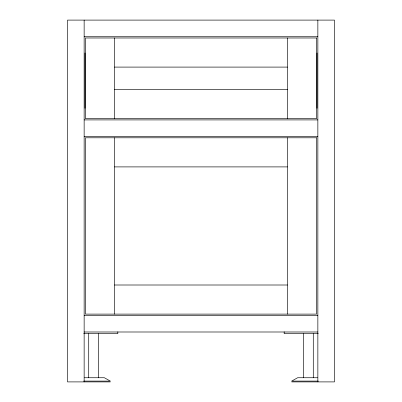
<?xml version="1.0" encoding="UTF-8"?>
<svg xmlns="http://www.w3.org/2000/svg" width="402" height="402" viewBox="0 0 402 402"><rect width="100%" height="100%" fill="white"/><g stroke="black" fill="none" stroke-linecap="round" stroke-linejoin="round"><path stroke-width="0.6" d="M84.144 36.733L317.856 36.733M114.5 67.094L287.5 67.094M114.5 89.551L287.5 89.551M84.144 119.907L317.856 119.907M84.144 136.539L317.856 136.539M114.5 166.9L287.5 166.9M114.5 285.003L287.5 285.003M84.144 315.364L317.856 315.364M84.144 331.997L317.856 331.997M83.691 333.66L117.826 333.66L117.826 331.826M318.309 333.66L284.174 333.66L284.174 331.826M84.49 377.739L104.349 377.739L110.344 381.096L83.666 381.096M317.51 377.739L297.651 377.739L291.656 381.096L318.334 381.096M110.344 381.9L67.506 381.9L67.506 20.1L334.494 20.1L334.494 381.9L291.656 381.9M317.856 20.1L317.856 381.9M317.027 52.953L317.027 108.264M313.284 333.66L313.284 377.739M303.304 333.66L303.304 377.739M287.5 37.984L287.5 118.66M287.5 137.791L287.5 314.113M114.5 37.984L114.5 118.66M114.5 137.791L114.5 314.113M98.696 333.66L98.696 377.739M88.716 333.66L88.716 377.739M84.973 52.953L84.973 108.264M84.144 20.1L84.144 381.9M316.61 37.984L85.39 37.984L85.39 118.66L316.61 118.66L316.61 37.984M316.61 137.791L85.39 137.791L85.39 314.113L316.61 314.113L316.61 137.791"/></g></svg>
